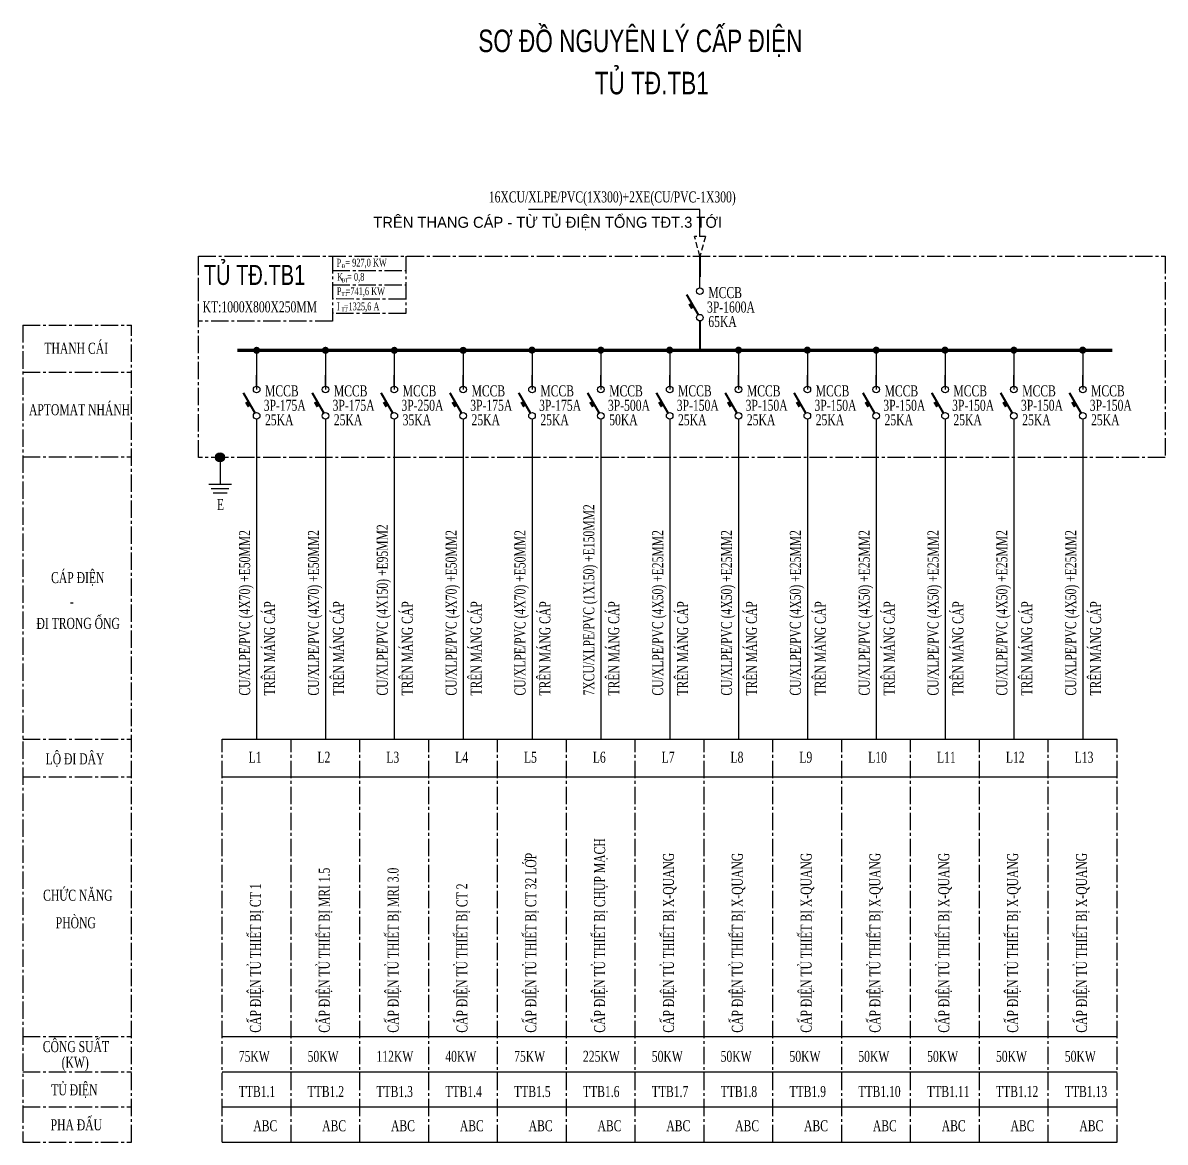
# Model space of a CAD drawing. Header units: millimetres. Extents: x 173893 to 258446, y -176540 to -123824.
# Drawn here: x 173999 to 177762, y -153688 to -149999 of the extents above; entities that cross this region are included whole.
import ezdxf
from ezdxf.enums import TextEntityAlignment as Align

# ---------------------------------------------------------------- set-up
doc = ezdxf.new("R2010")
doc.units = ezdxf.units.MM
doc.header["$LTSCALE"] = 3
for name, pattern in [('CENTER2', [28.575, 19.05, -3.175, 3.175, -3.175]), ('DASHED', [19.05, 12.7, -6.35]), ('HIDDEN', [9.525, 6.35, -3.175])]:
    doc.linetypes.add(name, pattern=pattern)
for name, color, linetype in [('1', 3, 'Continuous'), ('dien phong', 2, 'Continuous'), ('Sche', 2, 'Continuous'), ('TBD', 2, 'Continuous'), ('tbi', 5, 'Continuous'), ('TEXT-E', 30, 'Continuous'), ('XT-Thiet bi dien', 50, 'HIDDEN')]:
    doc.layers.add(name, color=color, linetype=linetype)
doc.layers.add('Anno-Text', color=3, linetype='Continuous', lineweight=18)
doc.layers.add('dây điện 2', color=100, linetype='Continuous', lineweight=25)
doc.styles.add('.vn_1chumanh', font='vntimeh.shx', dxfattribs={"width": 0.7})
doc.styles.add('0-Thuong', font='vntimeh.shx', dxfattribs={"width": 0.7})
doc.styles.add('06', font='')
doc.styles.add('VnAvantH', font='')
doc.styles.add('XT-Text dien', font='vntimeh.shx', dxfattribs={"width": 0.7})
doc.styles.get('06').set_extended_font_data('.VnAvantH')
doc.styles.get('VnAvantH').set_extended_font_data('.VnAvantH')
doc.dimstyles.new("'T", dxfattribs={"dimtxt": 2, "dimasz": 0.6, "dimexe": 0, "dimexo": 0, "dimgap": 0.6, "dimtad": 1, "dimdec": 0, "dimzin": 0, "dimdsep": 46, "dimtxsty": '.vn_1chumanh', "dimblk": 'stick', "dimcen": 0.09, "dimdle": 60, "dimclrd": 256, "dimclre": 256, "dimclrt": 7, "dimadec": 0, "dimazin": 0, "dimtfac": 1, "dimtdec": 0, "dimtix": 1, "dimtmove": 2, "dimatfit": 3, "dimldrblk": 'stickB', "dimfxl": 1, "dimtvp": 0.833333, "dimtolj": 1, "dimtzin": 0, "dimarcsym": 0})

# ---------------------------------------------------------------- blocks, each defined once
blk = doc.blocks.new('stick')
at = {"ltscale": 0.6}
for p, q in [((1, 0), (-1, 0)), ((0, 1.5), (0, -1.5))]:
    blk.add_line(p, q, dxfattribs=at)
at = {"color": 7, "const_width": 0.4}
blk.add_lwpolyline([(0.4, 0.4), (-0.4, -0.4)], dxfattribs=at)
blk = doc.blocks.new('stickB')
blk.add_lwpolyline([(0, 0, 0, 0.6, 0), (-1, 0, 0.6, 0.6, 0)], format="xyseb")

msp = doc.modelspace()

# ---------------------------------------------------------------- hatches: boundary and pattern name
at = {"layer": 'dây điện 2', "ltscale": 20}
h = msp.add_hatch(color=256, dxfattribs=at)
edge = h.paths.add_edge_path()
edge.add_arc((174648.4, -151430.76), 14.87, 0, 360)

# ---------------------------------------------------------------- linework, layer by layer
at = {"color": 6, "linetype": 'Continuous', "const_width": 10.15, "elevation": -2171.77}
msp.add_lwpolyline([(174705.71, -151078.13), (177588.27, -151078.13)], dxfattribs=at)
at = {"layer": 'dien phong', "const_width": 11.65}
for points, elevation in [([(174763.12, -151078.13, 1), (174774.77, -151078.13, 1)], -2171.77), ([(174989.9, -151078.13, 1), (175001.55, -151078.13, 1)], -2171.77), ([(175216.69, -151078.13, 1), (175228.33, -151078.13, 1)], -8025.83), ([(175443.47, -151078.13, 1), (175455.11, -151078.13, 1)], -13879.89), ([(175670.25, -151077.44, 1), (175681.89, -151077.44, 1)], -11443.95), ([(175897.03, -151077.44, 1), (175908.68, -151077.44, 1)], -17298.01), ([(176123.81, -151077.44, 1), (176135.46, -151077.44, 1)], -23152.07), ([(176350.59, -151077.44, 1), (176362.24, -151077.44, 1)], -29006.12), ([(176577.37, -151077.44, 1), (176589.02, -151077.44, 1)], -34860.18), ([(176804.15, -151077.44, 1), (176815.8, -151077.44, 1)], -40714.24), ([(177030.94, -151077.44, 1), (177042.58, -151077.44, 1)], -46568.3), ([(177257.72, -151077.44, 1), (177269.36, -151077.44, 1)], -52422.36), ([(177484.5, -151077.44, 1), (177496.14, -151077.44, 1)], -58276.42)]:
    msp.add_lwpolyline(points, format="xyb", close=True, dxfattribs=dict(at, elevation=elevation))
at = {"layer": 'dây điện 2', "ltscale": 20}
for p, q in [((174648.4, -151430.76, -2171.77), (174648.4, -151520.76, -2171.77)), ((174685.7, -151520.76, -2171.77), (174611.1, -151520.76, -2171.77)), ((174677.47, -151534.74, -2171.77), (174619.33, -151534.74, -2171.77)), ((174671.32, -151548.71, -2171.77), (174625.48, -151548.71, -2171.77))]:
    msp.add_line(p, q, dxfattribs=at)
at = {"layer": 'dây điện 2', "linetype": 'DASHED', "lineweight": -3, "ltscale": 10, "const_width": 7.25, "elevation": -8025.83}
for points in [[(176229.38, -150836.25), (176229.38, -150767.63)], [(176229.38, -151078.13), (176229.38, -150981.21)]]:
    msp.add_lwpolyline(points, dxfattribs=at)
at = {"layer": 'dây điện 2', "ltscale": 20}
msp.add_circle((174648.4, -151430.76, -2171.77), 14.87, dxfattribs=at)
at = {"layer": 'Sche', "color": 3, "linetype": 'ByBlock'}
for p, q in [((174768.95, -151078.13, -2171.77), (174768.95, -151207.28, -2171.77)), ((174995.73, -151078.13, -2171.77), (174995.73, -151207.28, -2171.77)), ((175222.51, -151078.13, -8025.83), (175222.51, -151207.28, -8025.83)), ((175449.29, -151078.13, -13879.89), (175449.29, -151207.28, -13879.89)), ((175676.07, -151078.13, -19733.95), (175676.07, -151207.28, -19733.95)), ((175902.85, -151078.13, -25588.01), (175902.85, -151207.28, -25588.01)), ((176129.63, -151078.13, -31442.07), (176129.63, -151207.28, -31442.07)), ((176356.42, -151078.13, -37296.13), (176356.42, -151207.28, -37296.13)), ((176583.2, -151078.13, -43150.19), (176583.2, -151207.28, -43150.19)), ((176809.98, -151078.13, -49004.25), (176809.98, -151207.28, -49004.25)), ((177036.76, -151078.13, -54858.31), (177036.76, -151207.28, -54858.31)), ((177263.54, -151078.13, -60712.37), (177263.54, -151207.28, -60712.37)), ((177490.32, -151078.13, -66566.43), (177490.32, -151207.28, -66566.43)), ((174768.95, -151341.36, -2171.77), (174768.95, -152360.13, -2171.77)), ((174995.73, -151341.36, -2171.77), (174995.73, -152360.13, -2171.77)), ((175222.51, -151318.8, -8025.83), (175222.51, -152360.13, -8025.83)), ((175449.29, -151318.8, -13879.89), (175449.29, -152360.13, -13879.89)), ((175676.07, -151318.8, -19733.95), (175676.07, -152360.13, -19733.95)), ((175902.85, -151318.8, -25588.01), (175902.85, -152360.13, -25588.01)), ((176129.63, -151318.8, -31442.07), (176129.63, -152360.13, -31442.07)), ((176356.42, -151318.8, -37296.13), (176356.42, -152360.13, -37296.13)), ((176583.2, -151318.8, -43150.19), (176583.2, -152360.13, -43150.19)), ((176809.98, -151318.8, -49004.25), (176809.98, -152360.13, -49004.25)), ((177036.76, -151318.8, -54858.31), (177036.76, -152360.13, -54858.31)), ((177263.54, -151318.8, -60712.37), (177263.54, -152360.13, -60712.37)), ((177490.32, -151318.8, -66566.43), (177490.32, -152360.13, -66566.43))]:
    msp.add_line(p, q, dxfattribs=at)
at = {"layer": 'TBD'}
for p, q in [((176229.38, -150872.49, -8025.83), (176229.38, -150836.25, -8025.83)), ((176229.38, -150981.21, -8025.83), (176229.38, -151017.45, -8025.83)), ((174768.95, -151196.4, -2171.77), (174768.95, -151160.16, -2171.77)), ((174995.73, -151196.4, -2171.77), (174995.73, -151160.16, -2171.77)), ((175222.51, -151196.4, -8025.83), (175222.51, -151160.16, -8025.83)), ((175449.29, -151196.4, -13879.89), (175449.29, -151160.16, -13879.89)), ((175676.07, -151196.4, -19733.95), (175676.07, -151160.16, -19733.95)), ((175902.85, -151196.4, -25588.01), (175902.85, -151160.16, -25588.01)), ((176129.63, -151196.4, -31442.07), (176129.63, -151160.16, -31442.07)), ((176356.42, -151196.4, -37296.13), (176356.42, -151160.16, -37296.13)), ((176583.2, -151196.4, -43150.19), (176583.2, -151160.16, -43150.19)), ((176809.98, -151196.4, -49004.25), (176809.98, -151160.16, -49004.25)), ((177036.76, -151196.4, -54858.31), (177036.76, -151160.16, -54858.31)), ((177263.54, -151196.4, -60712.37), (177263.54, -151160.16, -60712.37)), ((177490.32, -151196.4, -66566.43), (177490.32, -151160.16, -66566.43)), ((174768.95, -151305.12, -2171.77), (174768.95, -151341.36, -2171.77)), ((174995.73, -151305.12, -2171.77), (174995.73, -151341.36, -2171.77)), ((175222.51, -151305.12, -8025.83), (175222.51, -151341.36, -8025.83)), ((175449.29, -151305.12, -13879.89), (175449.29, -151341.36, -13879.89)), ((175676.07, -151305.12, -19733.95), (175676.07, -151341.36, -19733.95)), ((175902.85, -151305.12, -25588.01), (175902.85, -151341.36, -25588.01)), ((176129.63, -151305.12, -31442.07), (176129.63, -151341.36, -31442.07)), ((176356.42, -151305.12, -37296.13), (176356.42, -151341.36, -37296.13)), ((176583.2, -151305.12, -43150.19), (176583.2, -151341.36, -43150.19)), ((176809.98, -151305.12, -49004.25), (176809.98, -151341.36, -49004.25)), ((177036.76, -151305.12, -54858.31), (177036.76, -151341.36, -54858.31)), ((177263.54, -151305.12, -60712.37), (177263.54, -151341.36, -60712.37)), ((177490.32, -151305.12, -66566.43), (177490.32, -151341.36, -66566.43))]:
    msp.add_line(p, q, dxfattribs=at)
for points, const_width, elevation in [([(176224.03, -150960.87), (176185.56, -150894.24)], 7.25, -8025.83), ([(176203.75, -150940.23), (176194.69, -150924.54)], 8.7, -8025.83), ([(174763.6, -151284.79), (174725.13, -151218.15)], 7.25, -2171.77), ([(174990.38, -151284.79), (174951.91, -151218.15)], 7.25, -2171.77), ([(175217.16, -151284.79), (175178.69, -151218.15)], 7.25, -8025.83), ([(175443.95, -151284.79), (175405.47, -151218.15)], 7.25, -13879.89), ([(175670.73, -151284.79), (175632.25, -151218.15)], 7.25, -19733.95), ([(175897.51, -151284.79), (175859.03, -151218.15)], 7.25, -25588.01), ([(176124.29, -151284.79), (176085.82, -151218.15)], 7.25, -31442.07), ([(176351.07, -151284.79), (176312.6, -151218.15)], 7.25, -37296.13), ([(176577.85, -151284.79), (176539.38, -151218.15)], 7.25, -43150.19), ([(176804.63, -151284.79), (176766.16, -151218.15)], 7.25, -49004.25), ([(177031.41, -151284.79), (176992.94, -151218.15)], 7.25, -54858.31), ([(177258.19, -151284.79), (177219.72, -151218.15)], 7.25, -60712.37), ([(177484.98, -151284.79), (177446.5, -151218.15)], 7.25, -66566.43), ([(174743.31, -151264.14), (174734.25, -151248.45)], 8.7, -2171.77), ([(174970.1, -151264.14), (174961.04, -151248.45)], 8.7, -2171.77), ([(175196.88, -151264.14), (175187.82, -151248.45)], 8.7, -8025.83), ([(175423.66, -151264.14), (175414.6, -151248.45)], 8.7, -13879.89), ([(175650.44, -151264.14), (175641.38, -151248.45)], 8.7, -19733.95), ([(175877.22, -151264.14), (175868.16, -151248.45)], 8.7, -25588.01), ([(176104, -151264.14), (176094.94, -151248.45)], 8.7, -31442.07), ([(176330.78, -151264.14), (176321.72, -151248.45)], 8.7, -37296.13), ([(176557.56, -151264.14), (176548.5, -151248.45)], 8.7, -43150.19), ([(176784.34, -151264.14), (176775.28, -151248.45)], 8.7, -49004.25), ([(177011.13, -151264.14), (177002.07, -151248.45)], 8.7, -54858.31), ([(177237.91, -151264.14), (177228.85, -151248.45)], 8.7, -60712.37), ([(177464.69, -151264.14), (177455.63, -151248.45)], 8.7, -66566.43)]:
    msp.add_lwpolyline(points, dxfattribs=dict(at, const_width=const_width, elevation=elevation))
for centre in [(176229.38, -150883.37, -8025.83), (176229.38, -150970.34, -8025.83), (174768.95, -151207.28, -2171.77), (174995.73, -151207.28, -2171.77), (175222.51, -151207.28, -8025.83), (175449.29, -151207.28, -13879.89), (175676.07, -151207.28, -19733.95), (175902.85, -151207.28, -25588.01), (176129.63, -151207.28, -31442.07), (176356.42, -151207.28, -37296.13), (176583.2, -151207.28, -43150.19), (176809.98, -151207.28, -49004.25), (177036.76, -151207.28, -54858.31), (177263.54, -151207.28, -60712.37), (177490.32, -151207.28, -66566.43), (174768.95, -151294.25, -2171.77), (174995.73, -151294.25, -2171.77), (175222.51, -151294.25, -8025.83), (175449.29, -151294.25, -13879.89), (175676.07, -151294.25, -19733.95), (175902.85, -151294.25, -25588.01), (176129.63, -151294.25, -31442.07), (176356.42, -151294.25, -37296.13), (176583.2, -151294.25, -43150.19), (176809.98, -151294.25, -49004.25), (177036.76, -151294.25, -54858.31), (177263.54, -151294.25, -60712.37), (177490.32, -151294.25, -66566.43)]:
    msp.add_circle(centre, 10.87, dxfattribs=at)
at = {"layer": 'tbi', "linetype": 'CENTER2'}
for p, q in [((175018.97, -150767.63, -2171.77), (175018.94, -150956.11, -2171.77)), ((175260.02, -150767.63, -2171.77), (175260.02, -150956.24, -2171.77)), ((175018.97, -150814.67, -2171.77), (175260.02, -150814.67, -2171.77)), ((175018.97, -150861.72, -2171.77), (175260.02, -150861.72, -2171.77)), ((175260.02, -150908.99, -2171.77), (175018.97, -150908.86, -2171.77)), ((175260, -150956.25, -2171.77), (175018.94, -150956.12, -2171.77)), ((173998.7, -150995.64, -2171.77), (174356.35, -150995.64, -2171.77)), ((173998.7, -151149.57, -2171.77), (174356.35, -151149.57, -2171.77)), ((173998.7, -151429.57, -2171.77), (174356.35, -151429.57, -2171.77)), ((173998.7, -152360.09, -2171.77), (174356.35, -152360.09, -2171.77)), ((174655.56, -153687.92, -2171.77), (174655.56, -152360.13, -2171.77)), ((174882.34, -153687.92, -2171.77), (174882.34, -152360.13, -2171.77)), ((175109.12, -153687.92, -2171.77), (175109.12, -152360.13, -2171.77)), ((175335.9, -153687.92, -2171.77), (175335.9, -152360.13, -2171.77)), ((175562.68, -153687.92, -8025.83), (175562.68, -152360.13, -8025.83)), ((175789.46, -153687.92, -8025.83), (175789.46, -152360.13, -8025.83)), ((176016.24, -153687.92, -8025.83), (176016.24, -152360.13, -8025.83)), ((176243.02, -153687.92, -13879.89), (176243.02, -152360.13, -13879.89)), ((176469.81, -153687.92, -19733.95), (176469.81, -152360.13, -19733.95)), ((176696.59, -153687.92, -25588.01), (176696.59, -152360.13, -25588.01)), ((176923.37, -153687.92, -31442.07), (176923.37, -152360.13, -31442.07)), ((177150.15, -153687.92, -37296.13), (177150.15, -152360.13, -37296.13)), ((177376.93, -153687.92, -43150.19), (177376.93, -152360.13, -43150.19)), ((177603.71, -153687.92, -49004.25), (177603.71, -152360.13, -49004.25)), ((173998.7, -152484.25, -2171.77), (174356.35, -152484.25, -2171.77)), ((173998.7, -153339.94, -2171.77), (174356.35, -153339.94, -2171.77)), ((173998.7, -153455.92, -2171.77), (174356.35, -153455.92, -2171.77)), ((173998.7, -153571.9, -2171.77), (174356.35, -153571.9, -2171.77))]:
    msp.add_line(p, q, dxfattribs=at)
at = {"layer": 'tbi'}
for p, q in [((174655.56, -152360.13, -2171.77), (177603.71, -152360.13, -57134.89)), ((174655.56, -152484.3, -2171.77), (177603.71, -152484.3, -20403.86)), ((174655.56, -153339.98, -3474.84), (177603.71, -153339.98, -18695.39)), ((174655.56, -153455.96, -3474.84), (177603.71, -153455.96, -18695.39)), ((174655.56, -153571.94, -3474.84), (177603.71, -153571.94, -18695.39)), ((174655.56, -153687.92, -3474.84), (177603.71, -153687.92, -18695.39))]:
    msp.add_line(p, q, dxfattribs=at)
at = {"layer": 'tbi', "linetype": 'CENTER2', "elevation": -2171.77}
for points in [[(174577.45, -150767.63), (177761.92, -150767.63), (177761.92, -151430.8), (174577.45, -151430.8)], [(174577.45, -150767.63), (175018.97, -150767.63), (175018.97, -150981.63), (174577.45, -150981.63)]]:
    msp.add_lwpolyline(points, close=True, dxfattribs=at)
msp.add_lwpolyline([(173998.7, -150995.64), (173998.7, -153687.89), (174356.35, -153687.89), (174356.35, -150995.64)], dxfattribs=at)
at = {"layer": 'XT-Thiet bi dien', "color": 3, "lineweight": -3}
for p, q in [((176229.38, -150767.63, -8025.83), (176211.61, -150703.16, -8025.83)), ((176247.14, -150703.16, -8025.83), (176211.61, -150703.16, -8025.83)), ((176247.14, -150703.16, -8025.83), (176229.38, -150767.63, -8025.83))]:
    msp.add_line(p, q, dxfattribs=at)

# ---------------------------------------------------------------- texts
at = {"layer": '1', "ltscale": 0.5, "style": 'VnAvantH', "width": 0.75}
msp.add_text('tñ t®.tb1', height=74.14, dxfattribs=at).set_placement((176070.56, -150186.42, -1407.72), align=Align.MIDDLE)
msp.add_text('tñ t®.tb1', height=65.902, dxfattribs=at).set_placement((174594.76, -150862.44, -2171.77))
at = {"layer": 'Anno-Text', "style": '06'}
msp.add_text('TR£N THANG C¸P - Tõ Tñ §IÖN tæng t®t.3 tíi', height=36.2401, dxfattribs=at).set_placement((175727.86, -150674.22, -8025.83), align=Align.CENTER)
at = {"layer": 'TEXT-E', "ltscale": 0.5, "style": 'VnAvantH', "width": 0.75}
msp.add_text('s¬ ®å NGUY£N Lý cÊp ®iÖn', height=74.1402, dxfattribs=at).set_placement((176033.06, -150055.11, -1407.72), align=Align.MIDDLE)
at = {"layer": 'TEXT-E', "ltscale": 0.5, "style": 'XT-Text dien', "width": 0.7}
msp.add_text('16xCU/xlpe/pvc(1x300)+2xe(cu/pvc-1x300)', height=36.2401, dxfattribs=at).set_placement((175940.47, -150590.57, -8025.83), align=Align.CENTER)
at = {"layer": 'TEXT-E', "ltscale": 0.5, "style": '0-Thuong', "width": 0.7}
for s, height, p in [('P  = 927,0 kW', 25.6258, (175032.27, -150801.81, -2171.77)), ('K  = 0,8', 25.626, (175033.77, -150848.85, -2171.77)), ('§', 12.81, (175048.56, -150807.13, -2171.77)), ('§T', 12.813, (175048.56, -150854.04, -2171.77)), ('P  =741,6 kW', 25.6258, (175033.26, -150895.9, -2171.77)), ('TT', 12.813, (175048.56, -150898.94, -2171.77)), ('kt:1000x800x250mm', 36.2401, (174591.07, -150952.93, -2171.77)), ('i  =1325,6 a', 25.6258, (175033.26, -150946, -2171.77)), ('TT', 12.813, (175048.56, -150949.04, -2171.77)), ('L1', 36.24, (174742.47, -152437.26, -2171.77)), ('L2', 36.24, (174969.25, -152437.26, -2171.77)), ('L3', 36.24, (175196.04, -152437.26, -8025.83)), ('L4', 36.24, (175422.82, -152437.26, -8025.83)), ('L5', 36.24, (175649.6, -152437.26, -13879.89)), ('L6', 36.24, (175876.38, -152437.26, -13879.89)), ('L7', 36.24, (176103.16, -152437.26, -19733.95)), ('L8', 36.24, (176329.94, -152437.26, -25588.01)), ('L9', 36.24, (176556.72, -152437.26, -31442.07)), ('L10', 36.24, (176783.5, -152437.26, -37296.13)), ('L11', 36.24, (177010.29, -152437.26, -43150.19)), ('L12', 36.24, (177237.07, -152437.26, -49004.25)), ('L13', 36.24, (177463.85, -152437.26, -54858.31)), ('c«ng suÊt', 36.24, (174064.46, -153391.07, -2171.77)), ('(kw)', 36.24, (174126.53, -153442.8, -2171.77)), ('abc', 36.24, (174758.04, -153651.97, -2171.77)), ('abc', 36.24, (174984.82, -153651.97, -2171.77)), ('abc', 36.24, (175211.61, -153651.97, -2171.77)), ('abc', 36.24, (175438.39, -153651.97, -2171.77)), ('abc', 36.24, (175665.17, -153651.97, -8025.83)), ('abc', 36.24, (175891.95, -153651.97, -8025.83)), ('abc', 36.24, (176118.73, -153651.97, -8025.83)), ('abc', 36.24, (176345.51, -153651.97, -13879.89)), ('abc', 36.24, (176572.29, -153651.97, -19733.95)), ('abc', 36.24, (176799.07, -153651.97, -25588.01)), ('abc', 36.24, (177025.85, -153651.97, -31442.07)), ('abc', 36.24, (177252.64, -153651.97, -37296.13)), ('abc', 36.24, (177479.42, -153651.97, -43150.19))]:
    msp.add_text(s, height=height, dxfattribs=at).set_placement(p)
for s, height, p in [('MCCB', 36.24, (176256.92, -150916.73, -8025.83)), ('3p-1600A', 36.24, (176252.72, -150964.41, -8025.83)), ('65ka', 36.24, (176256.92, -151012.08, -8025.83)), ('thanh c¸i', 36.24, (174069.63, -151100.26, -2171.77)), ('mccb', 36.24, (174796.49, -151240.64, -2171.77)), ('mccb', 36.24, (175023.27, -151240.64, -2171.77)), ('mccb', 36.24, (175250.05, -151240.64, -8025.83)), ('mccb', 36.24, (175476.83, -151240.64, -13879.89)), ('mccb', 36.24, (175703.61, -151240.64, -19733.95)), ('mccb', 36.24, (175930.39, -151240.64, -25588.01)), ('mccb', 36.24, (176157.17, -151240.64, -31442.07)), ('mccb', 36.24, (176383.96, -151240.64, -37296.13)), ('mccb', 36.24, (176610.74, -151240.64, -43150.19)), ('mccb', 36.24, (176837.52, -151240.64, -49004.25)), ('mccb', 36.24, (177064.3, -151240.64, -54858.31)), ('mccb', 36.24, (177291.08, -151240.64, -60712.37)), ('mccb', 36.24, (177517.86, -151240.64, -66566.43)), ('3p-175a', 36.24, (174792.29, -151288.32, -2171.77)), ('3p-175a', 36.24, (175019.07, -151288.32, -2171.77)), ('3p-250a', 36.24, (175245.85, -151288.32, -8025.83)), ('3p-175a', 36.24, (175472.63, -151288.32, -13879.89)), ('3p-175a', 36.24, (175699.41, -151288.32, -19733.95)), ('3p-150a', 36.24, (176152.97, -151288.32, -31442.07)), ('3p-150a', 36.24, (176379.75, -151288.32, -37296.13)), ('3p-150a', 36.24, (176606.54, -151288.32, -43150.19)), ('3p-150a', 36.24, (176833.32, -151288.32, -49004.25)), ('3p-150a', 36.24, (177060.1, -151288.32, -54858.31)), ('3p-150a', 36.24, (177286.88, -151288.32, -60712.37)), ('3p-150a', 36.24, (177513.66, -151288.32, -66566.43)), ('aptomat nh¸nh', 36.2401, (174018.87, -151302.72, -2171.77)), ('25KA', 36.24, (174796.49, -151335.99, -2171.77)), ('25KA', 36.24, (175023.27, -151335.99, -2171.77)), ('35KA', 36.24, (175250.05, -151335.99, -8025.83)), ('25KA', 36.24, (175476.83, -151335.99, -13879.89)), ('25KA', 36.24, (175703.61, -151335.99, -19733.95)), ('50KA', 36.24, (175930.39, -151335.99, -25588.01)), ('25KA', 36.24, (176157.17, -151335.99, -31442.07)), ('25KA', 36.24, (176383.96, -151335.99, -37296.13)), ('25KA', 36.24, (176610.74, -151335.99, -43150.19)), ('25KA', 36.24, (176837.52, -151335.99, -49004.25)), ('25KA', 36.24, (177064.3, -151335.99, -54858.31)), ('25KA', 36.24, (177291.08, -151335.99, -60712.37)), ('25KA', 36.24, (177517.86, -151335.99, -66566.43)), ('e', 36.24, (174638.1, -151615.38, -2171.77)), ('c¸p ®iÖn', 36.24, (174091.76, -151856.08, -2171.77)), ('-', 36.24, (174153.31, -151934.39, -2171.77)), ('®i trong èng', 36.2401, (174043.63, -152006.91, -2171.77)), ('lé ®i d©y', 36.24, (174073.7, -152453.37, -2171.77)), ('chøc n¨ng', 36.24, (174065.43, -152903.04, -2171.77)), ('phßng', 36.24, (174107.09, -152993.8, -2171.77)), ('75KW', 36.24, (174710.06, -153434.02, -9980.43)), ('50KW', 36.24, (174936.84, -153434.02, -8677.37)), ('112KW', 36.24, (175163.62, -153434.02, -8677.37)), ('40KW', 36.24, (175390.4, -153434.02, -8677.37)), ('75KW', 36.24, (175617.19, -153434.02, -7374.3)), ('225KW', 36.24, (175843.97, -153434.02, -7374.3)), ('50KW', 36.24, (176070.75, -153434.02, -14531.43)), ('50KW', 36.24, (176297.53, -153434.02, -13228.36)), ('50KW', 36.24, (176524.31, -153434.02, -13228.36)), ('50KW', 36.24, (176751.09, -153434.02, -32093.6)), ('50KW', 36.24, (176977.87, -153434.02, -30790.54)), ('50KW', 36.24, (177204.65, -153434.02, -30790.54)), ('50KW', 36.24, (177431.43, -153434.02, -36644.6)), ('tñ ®iÖn', 36.24, (174092.38, -153544.47, -2171.77)), ('ttb1.1', 36.24, (174710.06, -153550, -6732.5)), ('ttb1.2', 36.24, (174936.84, -153550, -6732.5)), ('ttb1.3', 36.24, (175163.62, -153550, -6732.5)), ('ttb1.4', 36.24, (175390.4, -153550, -6732.5)), ('ttb1.5', 36.24, (175617.19, -153550, -12586.56)), ('ttb1.6', 36.24, (175843.97, -153550, -12586.56)), ('ttb1.7', 36.24, (176070.75, -153550, -12586.56)), ('ttb1.8', 36.24, (176297.53, -153550, -12586.56)), ('ttb1.9', 36.24, (176524.31, -153550, -24294.68)), ('ttb1.10', 36.24, (176751.09, -153550, -24294.68)), ('ttb1.11', 36.24, (176977.87, -153550, -24294.68)), ('ttb1.12', 36.24, (177204.65, -153550, -24294.68)), ('ttb1.13', 36.24, (177431.43, -153550, -47710.92)), ('pha ®Êu', 36.24, (174090.26, -153659.68, -2171.77))]:
    msp.add_text(s, height=height, dxfattribs=at).set_placement(p, align=Align.BOTTOM_LEFT)
at = {"layer": 'TEXT-E', "color": 1, "ltscale": 0.5, "style": '0-Thuong', "width": 0.7}
msp.add_text('3p-500a', height=36.24, dxfattribs=at).set_placement((175926.19, -151288.32, -25588.01), align=Align.BOTTOM_LEFT)
for s, p in [('7xCu/xlpe/PVC (1x150) +E150mm2', (175881.4, -152215.9, -30796.38)), ('Cu/xlpe/PVC (4x150) +E95mm2', (175201.06, -152215.9, -13234.21)), ('Cu/xlpe/PVC (4x70) +E50mm2', (174974.28, -152215.9, -7380.15))]:
    msp.add_text(s, height=36.2401, rotation=90, dxfattribs=at).set_placement(p)
at = {"layer": 'TEXT-E', "ltscale": 0.5, "style": '0-Thuong', "width": 0.7}
for s, p in [('Cu/xlpe/PVC (4x70) +E50mm2', (174747.5, -152215.9, -7380.15)), ('Cu/xlpe/PVC (4x70) +E50mm2', (175427.84, -152215.9, -19088.27)), ('Cu/xlpe/PVC (4x70) +E50mm2', (175654.62, -152215.9, -24942.32)), ('Cu/xlpe/PVC (4x50) +E25mm2', (176108.18, -152215.9, -36650.44)), ('Cu/xlpe/PVC (4x50) +E25mm2', (176334.97, -152215.9, -42504.5)), ('Cu/xlpe/PVC (4x50) +E25mm2', (176561.75, -152215.9, -48358.56)), ('Cu/xlpe/PVC (4x50) +E25mm2', (176788.53, -152215.9, -54212.62)), ('Cu/xlpe/PVC (4x50) +E25mm2', (177015.31, -152215.9, -60066.68)), ('Cu/xlpe/PVC (4x50) +E25mm2', (177242.09, -152215.9, -65920.74)), ('Cu/xlpe/PVC (4x50) +E25mm2', (177468.87, -152215.9, -71774.8)), ('trªn m¸ng c¸p', (174829.52, -152215.9, -7380.15)), ('trªn m¸ng c¸p', (175056.3, -152215.9, -7380.15)), ('trªn m¸ng c¸p', (175283.08, -152215.9, -13234.21)), ('trªn m¸ng c¸p', (175509.86, -152215.9, -19088.27)), ('trªn m¸ng c¸p', (175736.65, -152215.9, -24942.32)), ('trªn m¸ng c¸p', (175963.43, -152215.9, -30796.38)), ('trªn m¸ng c¸p', (176190.21, -152215.9, -36650.44)), ('trªn m¸ng c¸p', (176416.99, -152215.9, -42504.5)), ('trªn m¸ng c¸p', (176643.77, -152215.9, -48358.56)), ('trªn m¸ng c¸p', (176870.55, -152215.9, -54212.62)), ('trªn m¸ng c¸p', (177097.33, -152215.9, -60066.68)), ('trªn m¸ng c¸p', (177324.11, -152215.9, -65920.74)), ('trªn m¸ng c¸p', (177550.89, -152215.9, -71774.8)), ('cÊp ®iÖn tñ thiÕt bÞ chôp m¹ch', (175916.87, -153327.09, -8025.83)), ('cÊp ®iÖn tñ thiÕt bÞ CT 32 líp', (175690.09, -153327.09, -8025.83)), ('cÊp ®iÖn tñ thiÕt bÞ x-quang', (176143.65, -153327.09, -13879.89)), ('cÊp ®iÖn tñ thiÕt bÞ x-quang', (176370.43, -153327.09, -19733.95)), ('cÊp ®iÖn tñ thiÕt bÞ x-quang', (176597.21, -153327.09, -25588.01)), ('cÊp ®iÖn tñ thiÕt bÞ x-quang', (176823.99, -153327.09, -31442.07)), ('cÊp ®iÖn tñ thiÕt bÞ x-quang', (177050.77, -153327.09, -37296.13)), ('cÊp ®iÖn tñ thiÕt bÞ x-quang', (177277.55, -153327.09, -43150.19)), ('cÊp ®iÖn tñ thiÕt bÞ x-quang', (177504.33, -153327.09, -49004.25)), ('cÊp ®iÖn tñ thiÕt bÞ mri 1.5', (175009.74, -153327.09, -2171.77)), ('cÊp ®iÖn tñ thiÕt bÞ mri 3.0', (175236.52, -153327.09, -2171.77)), ('cÊp ®iÖn tñ thiÕt bÞ CT 1', (174782.96, -153327.09, -2171.77)), ('cÊp ®iÖn tñ thiÕt bÞ CT 2', (175463.3, -153327.09, -8025.83))]:
    msp.add_text(s, height=36.2401, rotation=90, dxfattribs=at).set_placement(p)

# ---------------------------------------------------------------- leaders
at = {"layer": 'tbi'}
msp.add_leader([(176229.38, -150703.16, -8025.83), (176229.38, -150613.71, -8025.83), (175664.2, -150613.71, -8025.83)], dimstyle="'T", override={"dimgap": 0.6, "dimtad": 0}, dxfattribs=at)

doc.saveas('drawing.dxf')
